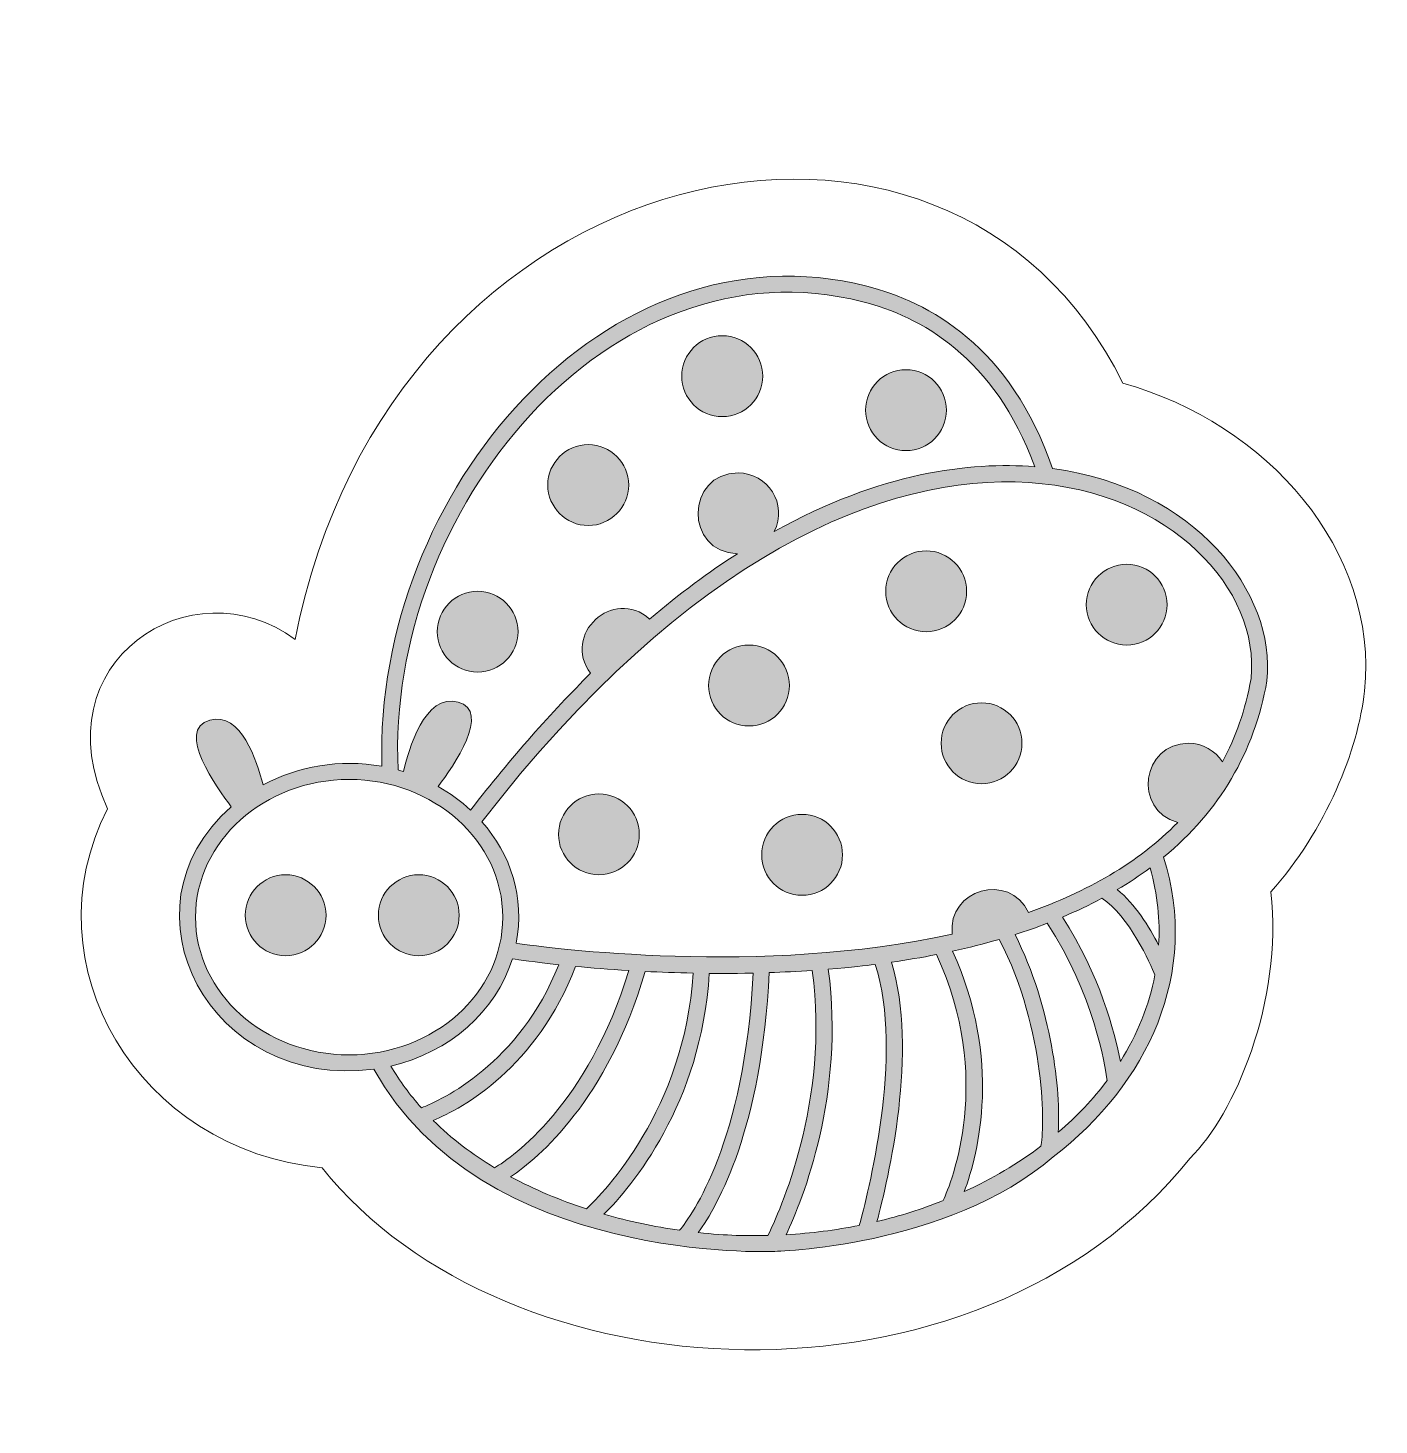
# Model space of a CAD drawing. Header units: inches. Extents: x 16.8 to 30.5, y -15.4 to -9.4.
# Drawn here: x 26.861 to 28.612, y -15.245 to -13.435 of the extents above; entities that cross this region are included whole.
import ezdxf

# ---------------------------------------------------------------- set-up
doc = ezdxf.new("R2010")
doc.units = ezdxf.units.IN
doc.header["$MEASUREMENT"] = 0
doc.layers.add('_U+0421_U+043B_U+043E_U+0439 1', color=7, linetype='Continuous')

msp = doc.modelspace()

# ---------------------------------------------------------------- hatches: boundary and pattern name
at = {"layer": '_U+0421_U+043B_U+043E_U+0439 1', "true_color": 0xffffff}
h = msp.add_hatch(color=7, dxfattribs=at)
h.dxf.hatch_style = 2
edge = h.paths.add_edge_path()
edge.add_spline(control_points=[(28.1885, -14.0062), (28.1346, -13.8479), (28.0282, -13.7901), (27.9479, -13.7698), (27.6103, -13.6842), (27.309, -14.037), (27.3197, -14.3919), (27.2648, -14.3822), (27.211, -14.3917), (27.1657, -14.416), (27.158, -14.3847), (27.137, -14.321), (27.0966, -14.3321), (27.0517, -14.3444), (27.1063, -14.4205), (27.1246, -14.4442), (26.9722, -14.5777), (27.0977, -14.8124), (27.3094, -14.7842), (27.4489, -15.0374), (27.8275, -15.0203), (27.826, -15.0204), (27.8275, -15.0203), (28.0514, -15.0163), (28.1895, -14.8978), (28.3127, -14.803), (28.3793, -14.6597), (28.3325, -14.5096), (28.4047, -14.45), (28.4499, -14.3736), (28.4663, -14.2812), (28.4782, -14.1668), (28.3735, -14.0307), (28.1885, -14.0062)], knot_values=[0, 0, 0, 0, 0.013889, 0.013889, 0.013889, 0.027778, 0.027778, 0.027778, 0.041667, 0.041667, 0.041667, 0.055556, 0.055556, 0.055556, 0.069444, 0.069444, 0.069444, 0.083333, 0.083333, 0.083333, 0.097222, 0.097222, 0.097222, 0.111111, 0.111111, 0.111111, 0.125, 0.125, 0.125, 0.138889, 0.138889, 0.138889, 0.152778, 0.152778, 0.152778, 0.152778], degree=3, periodic=0)
edge.add_line((28.1885, -14.0062), (28.1885, -14.0062))
edge = h.paths.add_edge_path()
edge.add_spline(control_points=[(27.9428, -13.79), (28.0165, -13.8087), (28.1137, -13.8613), (28.1654, -14.0038), (28.0821, -13.9971), (27.9659, -14.0108), (27.8278, -14.0878), (27.846, -14.0522), (27.8196, -14.0118), (27.7813, -14.0118), (27.7129, -14.0118), (27.7115, -14.1149), (27.7802, -14.1164), (27.7436, -14.1399), (27.7056, -14.168), (27.6665, -14.2012), (27.6194, -14.1588), (27.5522, -14.2215), (27.5901, -14.2714), (27.5398, -14.3213), (27.4879, -14.3798), (27.4346, -14.4485), (27.4221, -14.4368), (27.4079, -14.4266), (27.3925, -14.418), (27.4125, -14.3917), (27.4618, -14.3204), (27.4185, -14.3086), (27.3751, -14.2966), (27.3541, -14.371), (27.3478, -14.3988), (27.3455, -14.3981), (27.3431, -14.3973), (27.3407, -14.3966), (27.3248, -14.0623), (27.613, -13.7064), (27.9428, -13.79)], knot_values=[0, 0, 0, 0, 0.013889, 0.013889, 0.013889, 0.027778, 0.027778, 0.027778, 0.041667, 0.041667, 0.041667, 0.055556, 0.055556, 0.055556, 0.069444, 0.069444, 0.069444, 0.083333, 0.083333, 0.083333, 0.097222, 0.097222, 0.097222, 0.111111, 0.111111, 0.111111, 0.125, 0.125, 0.125, 0.138889, 0.138889, 0.138889, 0.152778, 0.152778, 0.152778, 0.166667, 0.166667, 0.166667, 0.166667], degree=3, periodic=0)
edge.add_line((27.9428, -13.79), (27.9428, -13.79))
edge = h.paths.add_edge_path()
edge.add_spline(control_points=[(27.0782, -14.5873), (27.0782, -14.489), (27.1675, -14.4089), (27.2773, -14.4089), (27.387, -14.4089), (27.4763, -14.489), (27.4763, -14.5873), (27.4763, -14.6857), (27.387, -14.7657), (27.2773, -14.7657), (27.1675, -14.7657), (27.0782, -14.6857), (27.0782, -14.5873)], knot_values=[0, 0, 0, 0, 0.013889, 0.013889, 0.013889, 0.027778, 0.027778, 0.027778, 0.041667, 0.041667, 0.041667, 0.055556, 0.055556, 0.055556, 0.055556], degree=3, periodic=0)
edge.add_line((27.0782, -14.5873), (27.0782, -14.5873))
edge = h.paths.add_edge_path()
edge.add_spline(control_points=[(27.4887, -14.6414), (27.4966, -14.6426), (27.5176, -14.6456), (27.5489, -14.6489), (27.4975, -14.7776), (27.3972, -14.8242), (27.3709, -14.8343), (27.3559, -14.8176), (27.3427, -14.7996), (27.3314, -14.7802), (27.4073, -14.7627), (27.4675, -14.7094), (27.4887, -14.6414)], knot_values=[0, 0, 0, 0, 0.013889, 0.013889, 0.013889, 0.027778, 0.027778, 0.027778, 0.041667, 0.041667, 0.041667, 0.055556, 0.055556, 0.055556, 0.055556], degree=3, periodic=0)
edge.add_line((27.4887, -14.6414), (27.4887, -14.6414))
edge = h.paths.add_edge_path()
edge.add_spline(control_points=[(27.6074, -14.9722), (27.6427, -14.9369), (27.7337, -14.8298), (27.7438, -14.6601), (27.7568, -14.6602), (27.7696, -14.6605), (27.8007, -14.6598), (27.7896, -14.8787), (27.7212, -14.9738), (27.7054, -14.993), (27.6727, -14.9884), (27.6398, -14.9815), (27.6074, -14.9722)], knot_values=[0, 0, 0, 0, 0.013889, 0.013889, 0.013889, 0.027778, 0.027778, 0.027778, 0.041667, 0.041667, 0.041667, 0.055556, 0.055556, 0.055556, 0.055556], degree=3, periodic=0)
edge.add_line((27.6074, -14.9722), (27.6074, -14.9722))
edge = h.paths.add_edge_path()
edge.add_spline(control_points=[(27.5846, -14.9652), (27.5505, -14.9541), (27.5175, -14.9403), (27.4865, -14.9236), (27.5231, -14.899), (27.6116, -14.8247), (27.6609, -14.6576), (27.6805, -14.6586), (27.7012, -14.6594), (27.7229, -14.6598), (27.712, -14.8365), (27.6067, -14.9445), (27.5846, -14.9652)], knot_values=[0, 0, 0, 0, 0.013889, 0.013889, 0.013889, 0.027778, 0.027778, 0.027778, 0.041667, 0.041667, 0.041667, 0.055556, 0.055556, 0.055556, 0.055556], degree=3, periodic=0)
edge.add_line((27.5846, -14.9652), (27.5846, -14.9652))
edge = h.paths.add_edge_path()
edge.add_spline(control_points=[(27.4657, -14.912), (27.4365, -14.8944), (27.4097, -14.874), (27.3862, -14.8507), (27.4241, -14.8348), (27.5204, -14.7825), (27.5705, -14.6511), (27.5907, -14.653), (27.614, -14.6548), (27.6395, -14.6564), (27.5868, -14.8303), (27.4885, -14.8983), (27.4657, -14.912)], knot_values=[0, 0, 0, 0, 0.013889, 0.013889, 0.013889, 0.027778, 0.027778, 0.027778, 0.041667, 0.041667, 0.041667, 0.055556, 0.055556, 0.055556, 0.055556], degree=3, periodic=0)
edge.add_line((27.4657, -14.912), (27.4657, -14.912))
edge = h.paths.add_edge_path()
edge.add_spline(control_points=[(27.7295, -14.996), (27.7553, -14.9605), (27.8117, -14.8607), (27.8216, -14.6591), (27.8399, -14.6585), (27.8584, -14.6576), (27.8772, -14.6563), (27.9003, -14.8266), (27.8341, -14.9708), (27.8197, -14.9997), (27.7932, -15.0003), (27.767, -14.9999), (27.7295, -14.996)], knot_values=[0, 0, 0, 0, 0.013889, 0.013889, 0.013889, 0.027778, 0.027778, 0.027778, 0.041667, 0.041667, 0.041667, 0.055556, 0.055556, 0.055556, 0.055556], degree=3, periodic=0)
edge.add_line((27.7295, -14.996), (27.7295, -14.996))
edge = h.paths.add_edge_path()
edge.add_spline(control_points=[(28.1196, -14.6161), (28.1808, -14.7344), (28.1783, -14.8637), (28.1734, -14.8842), (28.1436, -14.9066), (28.1104, -14.9263), (28.0742, -14.9429), (28.0928, -14.8927), (28.123, -14.7722), (28.0591, -14.6314), (28.08, -14.6268), (28.1002, -14.6217), (28.1196, -14.6161)], knot_values=[0, 0, 0, 0, 0.013889, 0.013889, 0.013889, 0.027778, 0.027778, 0.027778, 0.041667, 0.041667, 0.041667, 0.055556, 0.055556, 0.055556, 0.055556], degree=3, periodic=0)
edge.add_line((28.1196, -14.6161), (28.1196, -14.6161))
edge = h.paths.add_edge_path()
edge.add_spline(control_points=[(28.0381, -14.6358), (28.1125, -14.7953), (28.0575, -14.9312), (28.0469, -14.9545), (28.0196, -14.9653), (27.9909, -14.9745), (27.9611, -14.9816), (27.9756, -14.9276), (28.0153, -14.759), (27.9797, -14.6457), (27.9998, -14.6428), (28.0193, -14.6395), (28.0381, -14.6358)], knot_values=[0, 0, 0, 0, 0.013889, 0.013889, 0.013889, 0.027778, 0.027778, 0.027778, 0.041667, 0.041667, 0.041667, 0.055556, 0.055556, 0.055556, 0.055556], degree=3, periodic=0)
edge.add_line((28.0381, -14.6358), (28.0381, -14.6358))
edge = h.paths.add_edge_path()
edge.add_spline(control_points=[(27.9587, -14.6485), (27.9969, -14.7636), (27.9481, -14.9508), (27.9381, -14.9866), (27.9075, -14.9928), (27.8758, -14.9968), (27.8434, -14.9987), (27.865, -14.953), (27.9197, -14.8172), (27.898, -14.6548), (27.931, -14.6521), (27.9455, -14.6502), (27.9587, -14.6485)], knot_values=[0, 0, 0, 0, 0.013889, 0.013889, 0.013889, 0.027778, 0.027778, 0.027778, 0.041667, 0.041667, 0.041667, 0.055556, 0.055556, 0.055556, 0.055556], degree=3, periodic=0)
edge.add_line((27.9587, -14.6485), (27.9587, -14.6485))
edge = h.paths.add_edge_path()
edge.add_spline(control_points=[(28.1959, -14.866), (28.1992, -14.8126), (28.188, -14.7049), (28.1399, -14.6098), (28.1543, -14.6053), (28.1682, -14.6004), (28.1816, -14.5952), (28.2418, -14.6868), (28.2567, -14.7791), (28.2592, -14.7989), (28.2412, -14.8229), (28.22, -14.8454), (28.1959, -14.866)], knot_values=[0, 0, 0, 0, 0.013889, 0.013889, 0.013889, 0.027778, 0.027778, 0.027778, 0.041667, 0.041667, 0.041667, 0.055556, 0.055556, 0.055556, 0.055556], degree=3, periodic=0)
edge.add_line((28.1959, -14.866), (28.1959, -14.866))
edge = h.paths.add_edge_path()
edge.add_spline(control_points=[(28.2525, -14.5629), (28.2874, -14.5848), (28.3155, -14.6486), (28.3212, -14.6622), (28.3136, -14.7017), (28.2983, -14.7393), (28.2764, -14.7741), (28.2691, -14.7359), (28.2498, -14.6623), (28.2013, -14.5872), (28.2192, -14.5797), (28.2363, -14.5716), (28.2525, -14.5629)], knot_values=[0, 0, 0, 0, 0.013889, 0.013889, 0.013889, 0.027778, 0.027778, 0.027778, 0.041667, 0.041667, 0.041667, 0.055556, 0.055556, 0.055556, 0.055556], degree=3, periodic=0)
edge.add_line((28.2525, -14.5629), (28.2525, -14.5629))
edge = h.paths.add_edge_path()
edge.add_spline(control_points=[(28.326, -14.6235), (28.3138, -14.6), (28.2951, -14.5699), (28.2724, -14.5516), (28.2874, -14.5427), (28.3015, -14.5333), (28.3149, -14.5234), (28.325, -14.559), (28.3279, -14.5916), (28.326, -14.6235)], knot_values=[0, 0, 0, 0, 0.013889, 0.013889, 0.013889, 0.027778, 0.027778, 0.027778, 0.041667, 0.041667, 0.041667, 0.041667], degree=3, periodic=0)
edge.add_line((28.326, -14.6235), (28.326, -14.6235))
edge = h.paths.add_edge_path()
edge.add_spline(control_points=[(28.4457, -14.2783), (28.4385, -14.3185), (28.4258, -14.3543), (28.4086, -14.3862), (28.3993, -14.3717), (28.3831, -14.362), (28.3646, -14.362), (28.3041, -14.362), (28.2919, -14.4484), (28.3507, -14.4647), (28.2992, -14.5173), (28.2319, -14.5548), (28.1575, -14.5811), (28.132, -14.5285), (28.0525, -14.551), (28.0585, -14.6092), (27.8126, -14.6639), (27.5351, -14.6271), (27.4938, -14.6211), (27.5051, -14.5615), (27.4864, -14.5058), (27.4493, -14.4636), (27.9862, -13.7692), (28.4696, -14.0482), (28.4457, -14.2783)], knot_values=[0, 0, 0, 0, 0.013889, 0.013889, 0.013889, 0.027778, 0.027778, 0.027778, 0.041667, 0.041667, 0.041667, 0.055556, 0.055556, 0.055556, 0.069444, 0.069444, 0.069444, 0.083333, 0.083333, 0.083333, 0.097222, 0.097222, 0.097222, 0.111111, 0.111111, 0.111111, 0.111111], degree=3, periodic=0)
edge.add_line((28.4457, -14.2783), (28.4457, -14.2783))
edge = h.paths.add_edge_path()
edge.add_spline(control_points=[(28.0772, -14.1651), (28.0772, -14.194), (28.0537, -14.2175), (28.0248, -14.2175), (27.9959, -14.2175), (27.9724, -14.194), (27.9724, -14.1651), (27.9724, -14.1362), (27.9959, -14.1127), (28.0248, -14.1127), (28.0537, -14.1127), (28.0772, -14.1362), (28.0772, -14.1651)], knot_values=[0, 0, 0, 0, 0.013889, 0.013889, 0.013889, 0.027778, 0.027778, 0.027778, 0.041667, 0.041667, 0.041667, 0.055556, 0.055556, 0.055556, 0.055556], degree=3, periodic=0)
edge.add_line((28.0772, -14.1651), (28.0772, -14.1651))
edge = h.paths.add_edge_path()
edge.add_spline(control_points=[(27.8476, -14.2872), (27.8476, -14.3161), (27.8242, -14.3396), (27.7952, -14.3396), (27.7663, -14.3396), (27.7429, -14.3161), (27.7429, -14.2872), (27.7429, -14.2583), (27.7663, -14.2348), (27.7952, -14.2348), (27.8242, -14.2348), (27.8476, -14.2583), (27.8476, -14.2872)], knot_values=[0, 0, 0, 0, 0.013889, 0.013889, 0.013889, 0.027778, 0.027778, 0.027778, 0.041667, 0.041667, 0.041667, 0.055556, 0.055556, 0.055556, 0.055556], degree=3, periodic=0)
edge.add_line((27.8476, -14.2872), (27.8476, -14.2872))
edge = h.paths.add_edge_path()
edge.add_spline(control_points=[(27.6009, -14.4277), (27.6298, -14.4277), (27.6532, -14.4511), (27.6532, -14.4801), (27.6532, -14.509), (27.6298, -14.5324), (27.6009, -14.5324), (27.5719, -14.5324), (27.5485, -14.509), (27.5485, -14.4801), (27.5485, -14.4511), (27.5719, -14.4277), (27.6009, -14.4277)], knot_values=[0, 0, 0, 0, 0.013889, 0.013889, 0.013889, 0.027778, 0.027778, 0.027778, 0.041667, 0.041667, 0.041667, 0.055556, 0.055556, 0.055556, 0.055556], degree=3, periodic=0)
edge.add_line((27.6009, -14.4277), (27.6009, -14.4277))
edge = h.paths.add_edge_path()
edge.add_spline(control_points=[(28.0966, -14.3096), (28.1255, -14.3096), (28.1489, -14.3331), (28.1489, -14.362), (28.1489, -14.3909), (28.1255, -14.4144), (28.0966, -14.4144), (28.0676, -14.4144), (28.0442, -14.3909), (28.0442, -14.362), (28.0442, -14.3331), (28.0676, -14.3096), (28.0966, -14.3096)], knot_values=[0, 0, 0, 0, 0.013889, 0.013889, 0.013889, 0.027778, 0.027778, 0.027778, 0.041667, 0.041667, 0.041667, 0.055556, 0.055556, 0.055556, 0.055556], degree=3, periodic=0)
edge.add_line((28.0966, -14.3096), (28.0966, -14.3096))
edge = h.paths.add_edge_path()
edge.add_spline(control_points=[(27.864, -14.4542), (27.893, -14.4542), (27.9164, -14.4776), (27.9164, -14.5066), (27.9164, -14.5355), (27.893, -14.5589), (27.864, -14.5589), (27.8351, -14.5589), (27.8117, -14.5355), (27.8117, -14.5066), (27.8117, -14.4776), (27.8351, -14.4542), (27.864, -14.4542)], knot_values=[0, 0, 0, 0, 0.013889, 0.013889, 0.013889, 0.027778, 0.027778, 0.027778, 0.041667, 0.041667, 0.041667, 0.055556, 0.055556, 0.055556, 0.055556], degree=3, periodic=0)
edge.add_line((27.864, -14.4542), (27.864, -14.4542))
edge = h.paths.add_edge_path()
edge.add_spline(control_points=[(27.4437, -14.2698), (27.4148, -14.2698), (27.3914, -14.2464), (27.3914, -14.2175), (27.3914, -14.1886), (27.4148, -14.1651), (27.4437, -14.1651), (27.4727, -14.1651), (27.4961, -14.1886), (27.4961, -14.2175), (27.4961, -14.2464), (27.4727, -14.2698), (27.4437, -14.2698)], knot_values=[0, 0, 0, 0, 0.013889, 0.013889, 0.013889, 0.027778, 0.027778, 0.027778, 0.041667, 0.041667, 0.041667, 0.055556, 0.055556, 0.055556, 0.055556], degree=3, periodic=0)
edge.add_line((27.4437, -14.2698), (27.4437, -14.2698))
edge = h.paths.add_edge_path()
edge.add_spline(control_points=[(27.587, -14.0799), (27.5581, -14.0799), (27.5346, -14.0564), (27.5346, -14.0275), (27.5346, -13.9986), (27.5581, -13.9751), (27.587, -13.9751), (27.6159, -13.9751), (27.6394, -13.9986), (27.6394, -14.0275), (27.6394, -14.0564), (27.6159, -14.0799), (27.587, -14.0799)], knot_values=[0, 0, 0, 0, 0.013889, 0.013889, 0.013889, 0.027778, 0.027778, 0.027778, 0.041667, 0.041667, 0.041667, 0.055556, 0.055556, 0.055556, 0.055556], degree=3, periodic=0)
edge.add_line((27.587, -14.0799), (27.587, -14.0799))
edge = h.paths.add_edge_path()
edge.add_spline(control_points=[(27.7606, -13.9388), (27.7316, -13.9388), (27.7082, -13.9153), (27.7082, -13.8864), (27.7082, -13.8575), (27.7316, -13.834), (27.7606, -13.834), (27.7895, -13.834), (27.813, -13.8575), (27.813, -13.8864), (27.813, -13.9153), (27.7895, -13.9388), (27.7606, -13.9388)], knot_values=[0, 0, 0, 0, 0.013889, 0.013889, 0.013889, 0.027778, 0.027778, 0.027778, 0.041667, 0.041667, 0.041667, 0.055556, 0.055556, 0.055556, 0.055556], degree=3, periodic=0)
edge.add_line((27.7606, -13.9388), (27.7606, -13.9388))
edge = h.paths.add_edge_path()
edge.add_spline(control_points=[(27.9987, -13.9828), (27.9697, -13.9828), (27.9463, -13.9594), (27.9463, -13.9305), (27.9463, -13.9015), (27.9697, -13.8781), (27.9987, -13.8781), (28.0276, -13.8781), (28.0511, -13.9015), (28.0511, -13.9305), (28.0511, -13.9594), (28.0276, -13.9828), (27.9987, -13.9828)], knot_values=[0, 0, 0, 0, 0.013889, 0.013889, 0.013889, 0.027778, 0.027778, 0.027778, 0.041667, 0.041667, 0.041667, 0.055556, 0.055556, 0.055556, 0.055556], degree=3, periodic=0)
edge.add_line((27.9987, -13.9828), (27.9987, -13.9828))
edge = h.paths.add_edge_path()
edge.add_spline(control_points=[(27.3674, -14.5324), (27.3964, -14.5324), (27.4198, -14.5559), (27.4198, -14.5848), (27.4198, -14.6137), (27.3964, -14.6372), (27.3674, -14.6372), (27.3385, -14.6372), (27.3151, -14.6137), (27.3151, -14.5848), (27.3151, -14.5559), (27.3385, -14.5324), (27.3674, -14.5324)], knot_values=[0, 0, 0, 0, 0.013889, 0.013889, 0.013889, 0.027778, 0.027778, 0.027778, 0.041667, 0.041667, 0.041667, 0.055556, 0.055556, 0.055556, 0.055556], degree=3, periodic=0)
edge.add_line((27.3674, -14.5324), (27.3674, -14.5324))
edge = h.paths.add_edge_path()
edge.add_spline(control_points=[(27.1949, -14.5324), (27.2239, -14.5324), (27.2473, -14.5559), (27.2473, -14.5848), (27.2473, -14.6137), (27.2239, -14.6372), (27.1949, -14.6372), (27.166, -14.6372), (27.1426, -14.6137), (27.1426, -14.5848), (27.1426, -14.5559), (27.166, -14.5324), (27.1949, -14.5324)], knot_values=[0, 0, 0, 0, 0.013889, 0.013889, 0.013889, 0.027778, 0.027778, 0.027778, 0.041667, 0.041667, 0.041667, 0.055556, 0.055556, 0.055556, 0.055556], degree=3, periodic=0)
edge.add_line((27.1949, -14.5324), (27.1949, -14.5324))
edge = h.paths.add_edge_path()
edge.add_spline(control_points=[(28.2847, -14.1301), (28.3136, -14.1301), (28.337, -14.1535), (28.337, -14.1825), (28.337, -14.2114), (28.3136, -14.2348), (28.2847, -14.2348), (28.2557, -14.2348), (28.2323, -14.2114), (28.2323, -14.1825), (28.2323, -14.1535), (28.2557, -14.1301), (28.2847, -14.1301)], knot_values=[0, 0, 0, 0, 0.013889, 0.013889, 0.013889, 0.027778, 0.027778, 0.027778, 0.041667, 0.041667, 0.041667, 0.055556, 0.055556, 0.055556, 0.055556], degree=3, periodic=0)
edge.add_line((28.2847, -14.1301), (28.2847, -14.1301))

# ---------------------------------------------------------------- linework, layer by layer
at = {"layer": '_U+0421_U+043B_U+043E_U+0439 1', "color": 1, "lineweight": 9, "true_color": 0xff0000}
msp.add_open_spline([(28.2798, -13.8956), (28.0533, -13.4353), (27.33, -13.5945), (27.2074, -14.2274), (27.0745, -14.1293), (26.8752, -14.255), (26.9642, -14.4468), (26.8611, -14.6491), (27.0033, -14.8893), (27.2423, -14.9119), (27.4799, -15.2113), (28.0894, -15.2453), (28.3668, -14.8997), (28.424, -14.8431), (28.4875, -14.6969), (28.4712, -14.5546), (28.5429, -14.4747), (28.5847, -14.3696), (28.5927, -14.2944), (28.6116, -14.1131), (28.4666, -13.947), (28.2798, -13.8956)], degree=3, knots=[0, 0, 0, 0, 1, 1, 1, 2, 2, 2, 3, 3, 3, 4, 4, 4, 5, 5, 5, 6, 6, 6, 7, 7, 7, 7], dxfattribs=at)
at = {"layer": '_U+0421_U+043B_U+043E_U+0439 1', "lineweight": 0}
for points, knots in [([(28.1885, -14.0062), (28.1346, -13.8479), (28.0282, -13.7901), (27.9479, -13.7698), (27.6103, -13.6842), (27.309, -14.037), (27.3197, -14.3919), (27.2648, -14.3822), (27.211, -14.3917), (27.1657, -14.416), (27.158, -14.3847), (27.137, -14.321), (27.0966, -14.3321), (27.0517, -14.3444), (27.1063, -14.4205), (27.1246, -14.4442), (26.9722, -14.5777), (27.0977, -14.8124), (27.3094, -14.7842), (27.4489, -15.0374), (27.8275, -15.0203), (27.826, -15.0204), (27.8275, -15.0203), (28.0514, -15.0163), (28.1895, -14.8978), (28.3127, -14.803), (28.3793, -14.6597), (28.3325, -14.5096), (28.4047, -14.45), (28.4499, -14.3736), (28.4663, -14.2812), (28.4782, -14.1668), (28.3735, -14.0307), (28.1885, -14.0062)], [0, 0, 0, 0, 1, 1, 1, 2, 2, 2, 3, 3, 3, 4, 4, 4, 5, 5, 5, 6, 6, 6, 7, 7, 7, 8, 8, 8, 9, 9, 9, 10, 10, 10, 11, 11, 11, 11]), ([(27.9428, -13.79), (28.0165, -13.8087), (28.1137, -13.8613), (28.1654, -14.0038), (28.0821, -13.9971), (27.9659, -14.0108), (27.8278, -14.0878), (27.846, -14.0522), (27.8196, -14.0118), (27.7813, -14.0118), (27.7129, -14.0118), (27.7115, -14.1149), (27.7802, -14.1164), (27.7436, -14.1399), (27.7056, -14.168), (27.6665, -14.2012), (27.6194, -14.1588), (27.5522, -14.2215), (27.5901, -14.2714), (27.5398, -14.3213), (27.4879, -14.3798), (27.4346, -14.4485), (27.4221, -14.4368), (27.4079, -14.4266), (27.3925, -14.418), (27.4125, -14.3917), (27.4618, -14.3204), (27.4185, -14.3086), (27.3751, -14.2966), (27.3541, -14.371), (27.3478, -14.3988), (27.3455, -14.3981), (27.3431, -14.3973), (27.3407, -14.3966), (27.3248, -14.0623), (27.613, -13.7064), (27.9428, -13.79)], [0, 0, 0, 0, 1, 1, 1, 2, 2, 2, 3, 3, 3, 4, 4, 4, 5, 5, 5, 6, 6, 6, 7, 7, 7, 8, 8, 8, 9, 9, 9, 10, 10, 10, 11, 11, 11, 12, 12, 12, 12]), ([(28.4457, -14.2783), (28.4385, -14.3185), (28.4258, -14.3543), (28.4086, -14.3862), (28.3993, -14.3717), (28.3831, -14.362), (28.3646, -14.362), (28.3041, -14.362), (28.2919, -14.4484), (28.3507, -14.4647), (28.2992, -14.5173), (28.2319, -14.5548), (28.1575, -14.5811), (28.132, -14.5285), (28.0525, -14.551), (28.0585, -14.6092), (27.8126, -14.6639), (27.5351, -14.6271), (27.4938, -14.6211), (27.5051, -14.5615), (27.4864, -14.5058), (27.4493, -14.4636), (27.9862, -13.7692), (28.4696, -14.0482), (28.4457, -14.2783)], [0, 0, 0, 0, 1, 1, 1, 2, 2, 2, 3, 3, 3, 4, 4, 4, 5, 5, 5, 6, 6, 6, 7, 7, 7, 8, 8, 8, 8]), ([(27.7606, -13.9388), (27.7316, -13.9388), (27.7082, -13.9153), (27.7082, -13.8864), (27.7082, -13.8575), (27.7316, -13.834), (27.7606, -13.834), (27.7895, -13.834), (27.813, -13.8575), (27.813, -13.8864), (27.813, -13.9153), (27.7895, -13.9388), (27.7606, -13.9388)], [0, 0, 0, 0, 1, 1, 1, 2, 2, 2, 3, 3, 3, 4, 4, 4, 4]), ([(27.9987, -13.9828), (27.9697, -13.9828), (27.9463, -13.9594), (27.9463, -13.9305), (27.9463, -13.9015), (27.9697, -13.8781), (27.9987, -13.8781), (28.0276, -13.8781), (28.0511, -13.9015), (28.0511, -13.9305), (28.0511, -13.9594), (28.0276, -13.9828), (27.9987, -13.9828)], [0, 0, 0, 0, 1, 1, 1, 2, 2, 2, 3, 3, 3, 4, 4, 4, 4]), ([(27.587, -14.0799), (27.5581, -14.0799), (27.5346, -14.0564), (27.5346, -14.0275), (27.5346, -13.9986), (27.5581, -13.9751), (27.587, -13.9751), (27.6159, -13.9751), (27.6394, -13.9986), (27.6394, -14.0275), (27.6394, -14.0564), (27.6159, -14.0799), (27.587, -14.0799)], [0, 0, 0, 0, 1, 1, 1, 2, 2, 2, 3, 3, 3, 4, 4, 4, 4]), ([(28.0772, -14.1651), (28.0772, -14.194), (28.0537, -14.2175), (28.0248, -14.2175), (27.9959, -14.2175), (27.9724, -14.194), (27.9724, -14.1651), (27.9724, -14.1362), (27.9959, -14.1127), (28.0248, -14.1127), (28.0537, -14.1127), (28.0772, -14.1362), (28.0772, -14.1651)], [0, 0, 0, 0, 1, 1, 1, 2, 2, 2, 3, 3, 3, 4, 4, 4, 4]), ([(28.2847, -14.1301), (28.3136, -14.1301), (28.337, -14.1535), (28.337, -14.1825), (28.337, -14.2114), (28.3136, -14.2348), (28.2847, -14.2348), (28.2557, -14.2348), (28.2323, -14.2114), (28.2323, -14.1825), (28.2323, -14.1535), (28.2557, -14.1301), (28.2847, -14.1301)], [0, 0, 0, 0, 1, 1, 1, 2, 2, 2, 3, 3, 3, 4, 4, 4, 4]), ([(27.4437, -14.2698), (27.4148, -14.2698), (27.3914, -14.2464), (27.3914, -14.2175), (27.3914, -14.1886), (27.4148, -14.1651), (27.4437, -14.1651), (27.4727, -14.1651), (27.4961, -14.1886), (27.4961, -14.2175), (27.4961, -14.2464), (27.4727, -14.2698), (27.4437, -14.2698)], [0, 0, 0, 0, 1, 1, 1, 2, 2, 2, 3, 3, 3, 4, 4, 4, 4]), ([(27.8476, -14.2872), (27.8476, -14.3161), (27.8242, -14.3396), (27.7952, -14.3396), (27.7663, -14.3396), (27.7429, -14.3161), (27.7429, -14.2872), (27.7429, -14.2583), (27.7663, -14.2348), (27.7952, -14.2348), (27.8242, -14.2348), (27.8476, -14.2583), (27.8476, -14.2872)], [0, 0, 0, 0, 1, 1, 1, 2, 2, 2, 3, 3, 3, 4, 4, 4, 4]), ([(28.0966, -14.3096), (28.1255, -14.3096), (28.1489, -14.3331), (28.1489, -14.362), (28.1489, -14.3909), (28.1255, -14.4144), (28.0966, -14.4144), (28.0676, -14.4144), (28.0442, -14.3909), (28.0442, -14.362), (28.0442, -14.3331), (28.0676, -14.3096), (28.0966, -14.3096)], [0, 0, 0, 0, 1, 1, 1, 2, 2, 2, 3, 3, 3, 4, 4, 4, 4]), ([(27.0782, -14.5873), (27.0782, -14.489), (27.1675, -14.4089), (27.2773, -14.4089), (27.387, -14.4089), (27.4763, -14.489), (27.4763, -14.5873), (27.4763, -14.6857), (27.387, -14.7657), (27.2773, -14.7657), (27.1675, -14.7657), (27.0782, -14.6857), (27.0782, -14.5873)], [0, 0, 0, 0, 1, 1, 1, 2, 2, 2, 3, 3, 3, 4, 4, 4, 4]), ([(27.6009, -14.4277), (27.6298, -14.4277), (27.6532, -14.4511), (27.6532, -14.4801), (27.6532, -14.509), (27.6298, -14.5324), (27.6009, -14.5324), (27.5719, -14.5324), (27.5485, -14.509), (27.5485, -14.4801), (27.5485, -14.4511), (27.5719, -14.4277), (27.6009, -14.4277)], [0, 0, 0, 0, 1, 1, 1, 2, 2, 2, 3, 3, 3, 4, 4, 4, 4]), ([(27.864, -14.4542), (27.893, -14.4542), (27.9164, -14.4776), (27.9164, -14.5066), (27.9164, -14.5355), (27.893, -14.5589), (27.864, -14.5589), (27.8351, -14.5589), (27.8117, -14.5355), (27.8117, -14.5066), (27.8117, -14.4776), (27.8351, -14.4542), (27.864, -14.4542)], [0, 0, 0, 0, 1, 1, 1, 2, 2, 2, 3, 3, 3, 4, 4, 4, 4]), ([(27.1949, -14.5324), (27.2239, -14.5324), (27.2473, -14.5559), (27.2473, -14.5848), (27.2473, -14.6137), (27.2239, -14.6372), (27.1949, -14.6372), (27.166, -14.6372), (27.1426, -14.6137), (27.1426, -14.5848), (27.1426, -14.5559), (27.166, -14.5324), (27.1949, -14.5324)], [0, 0, 0, 0, 1, 1, 1, 2, 2, 2, 3, 3, 3, 4, 4, 4, 4]), ([(27.3674, -14.5324), (27.3964, -14.5324), (27.4198, -14.5559), (27.4198, -14.5848), (27.4198, -14.6137), (27.3964, -14.6372), (27.3674, -14.6372), (27.3385, -14.6372), (27.3151, -14.6137), (27.3151, -14.5848), (27.3151, -14.5559), (27.3385, -14.5324), (27.3674, -14.5324)], [0, 0, 0, 0, 1, 1, 1, 2, 2, 2, 3, 3, 3, 4, 4, 4, 4]), ([(28.326, -14.6235), (28.3138, -14.6), (28.2951, -14.5699), (28.2724, -14.5516), (28.2874, -14.5427), (28.3015, -14.5333), (28.3149, -14.5234), (28.325, -14.559), (28.3279, -14.5916), (28.326, -14.6235)], [0, 0, 0, 0, 1, 1, 1, 2, 2, 2, 3, 3, 3, 3]), ([(28.2525, -14.5629), (28.2874, -14.5848), (28.3155, -14.6486), (28.3212, -14.6622), (28.3136, -14.7017), (28.2983, -14.7393), (28.2764, -14.7741), (28.2691, -14.7359), (28.2498, -14.6623), (28.2013, -14.5872), (28.2192, -14.5797), (28.2363, -14.5716), (28.2525, -14.5629)], [0, 0, 0, 0, 1, 1, 1, 2, 2, 2, 3, 3, 3, 4, 4, 4, 4]), ([(28.1959, -14.866), (28.1992, -14.8126), (28.188, -14.7049), (28.1399, -14.6098), (28.1543, -14.6053), (28.1682, -14.6004), (28.1816, -14.5952), (28.2418, -14.6868), (28.2567, -14.7791), (28.2592, -14.7989), (28.2412, -14.8229), (28.22, -14.8454), (28.1959, -14.866)], [0, 0, 0, 0, 1, 1, 1, 2, 2, 2, 3, 3, 3, 4, 4, 4, 4]), ([(28.1196, -14.6161), (28.1808, -14.7344), (28.1783, -14.8637), (28.1734, -14.8842), (28.1436, -14.9066), (28.1104, -14.9263), (28.0742, -14.9429), (28.0928, -14.8927), (28.123, -14.7722), (28.0591, -14.6314), (28.08, -14.6268), (28.1002, -14.6217), (28.1196, -14.6161)], [0, 0, 0, 0, 1, 1, 1, 2, 2, 2, 3, 3, 3, 4, 4, 4, 4]), ([(27.4887, -14.6414), (27.4966, -14.6426), (27.5176, -14.6456), (27.5489, -14.6489), (27.4975, -14.7776), (27.3972, -14.8242), (27.3709, -14.8343), (27.3559, -14.8176), (27.3427, -14.7996), (27.3314, -14.7802), (27.4073, -14.7627), (27.4675, -14.7094), (27.4887, -14.6414)], [0, 0, 0, 0, 1, 1, 1, 2, 2, 2, 3, 3, 3, 4, 4, 4, 4]), ([(28.0381, -14.6358), (28.1125, -14.7953), (28.0575, -14.9312), (28.0469, -14.9545), (28.0196, -14.9653), (27.9909, -14.9745), (27.9611, -14.9816), (27.9756, -14.9276), (28.0153, -14.759), (27.9797, -14.6457), (27.9998, -14.6428), (28.0193, -14.6395), (28.0381, -14.6358)], [0, 0, 0, 0, 1, 1, 1, 2, 2, 2, 3, 3, 3, 4, 4, 4, 4]), ([(27.4657, -14.912), (27.4365, -14.8944), (27.4097, -14.874), (27.3862, -14.8507), (27.4241, -14.8348), (27.5204, -14.7825), (27.5705, -14.6511), (27.5907, -14.653), (27.614, -14.6548), (27.6395, -14.6564), (27.5868, -14.8303), (27.4885, -14.8983), (27.4657, -14.912)], [0, 0, 0, 0, 1, 1, 1, 2, 2, 2, 3, 3, 3, 4, 4, 4, 4]), ([(27.5846, -14.9652), (27.5505, -14.9541), (27.5175, -14.9403), (27.4865, -14.9236), (27.5231, -14.899), (27.6116, -14.8247), (27.6609, -14.6576), (27.6805, -14.6586), (27.7012, -14.6594), (27.7229, -14.6598), (27.712, -14.8365), (27.6067, -14.9445), (27.5846, -14.9652)], [0, 0, 0, 0, 1, 1, 1, 2, 2, 2, 3, 3, 3, 4, 4, 4, 4]), ([(27.6074, -14.9722), (27.6427, -14.9369), (27.7337, -14.8298), (27.7438, -14.6601), (27.7568, -14.6602), (27.7696, -14.6605), (27.8007, -14.6598), (27.7896, -14.8787), (27.7212, -14.9738), (27.7054, -14.993), (27.6727, -14.9884), (27.6398, -14.9815), (27.6074, -14.9722)], [0, 0, 0, 0, 1, 1, 1, 2, 2, 2, 3, 3, 3, 4, 4, 4, 4]), ([(27.7295, -14.996), (27.7553, -14.9605), (27.8117, -14.8607), (27.8216, -14.6591), (27.8399, -14.6585), (27.8584, -14.6576), (27.8772, -14.6563), (27.9003, -14.8266), (27.8341, -14.9708), (27.8197, -14.9997), (27.7932, -15.0003), (27.767, -14.9999), (27.7295, -14.996)], [0, 0, 0, 0, 1, 1, 1, 2, 2, 2, 3, 3, 3, 4, 4, 4, 4]), ([(27.9587, -14.6485), (27.9969, -14.7636), (27.9481, -14.9508), (27.9381, -14.9866), (27.9075, -14.9928), (27.8758, -14.9968), (27.8434, -14.9987), (27.865, -14.953), (27.9197, -14.8172), (27.898, -14.6548), (27.931, -14.6521), (27.9455, -14.6502), (27.9587, -14.6485)], [0, 0, 0, 0, 1, 1, 1, 2, 2, 2, 3, 3, 3, 4, 4, 4, 4])]:
    msp.add_open_spline(points, degree=3, knots=knots, dxfattribs=at)

doc.saveas('drawing.dxf')
